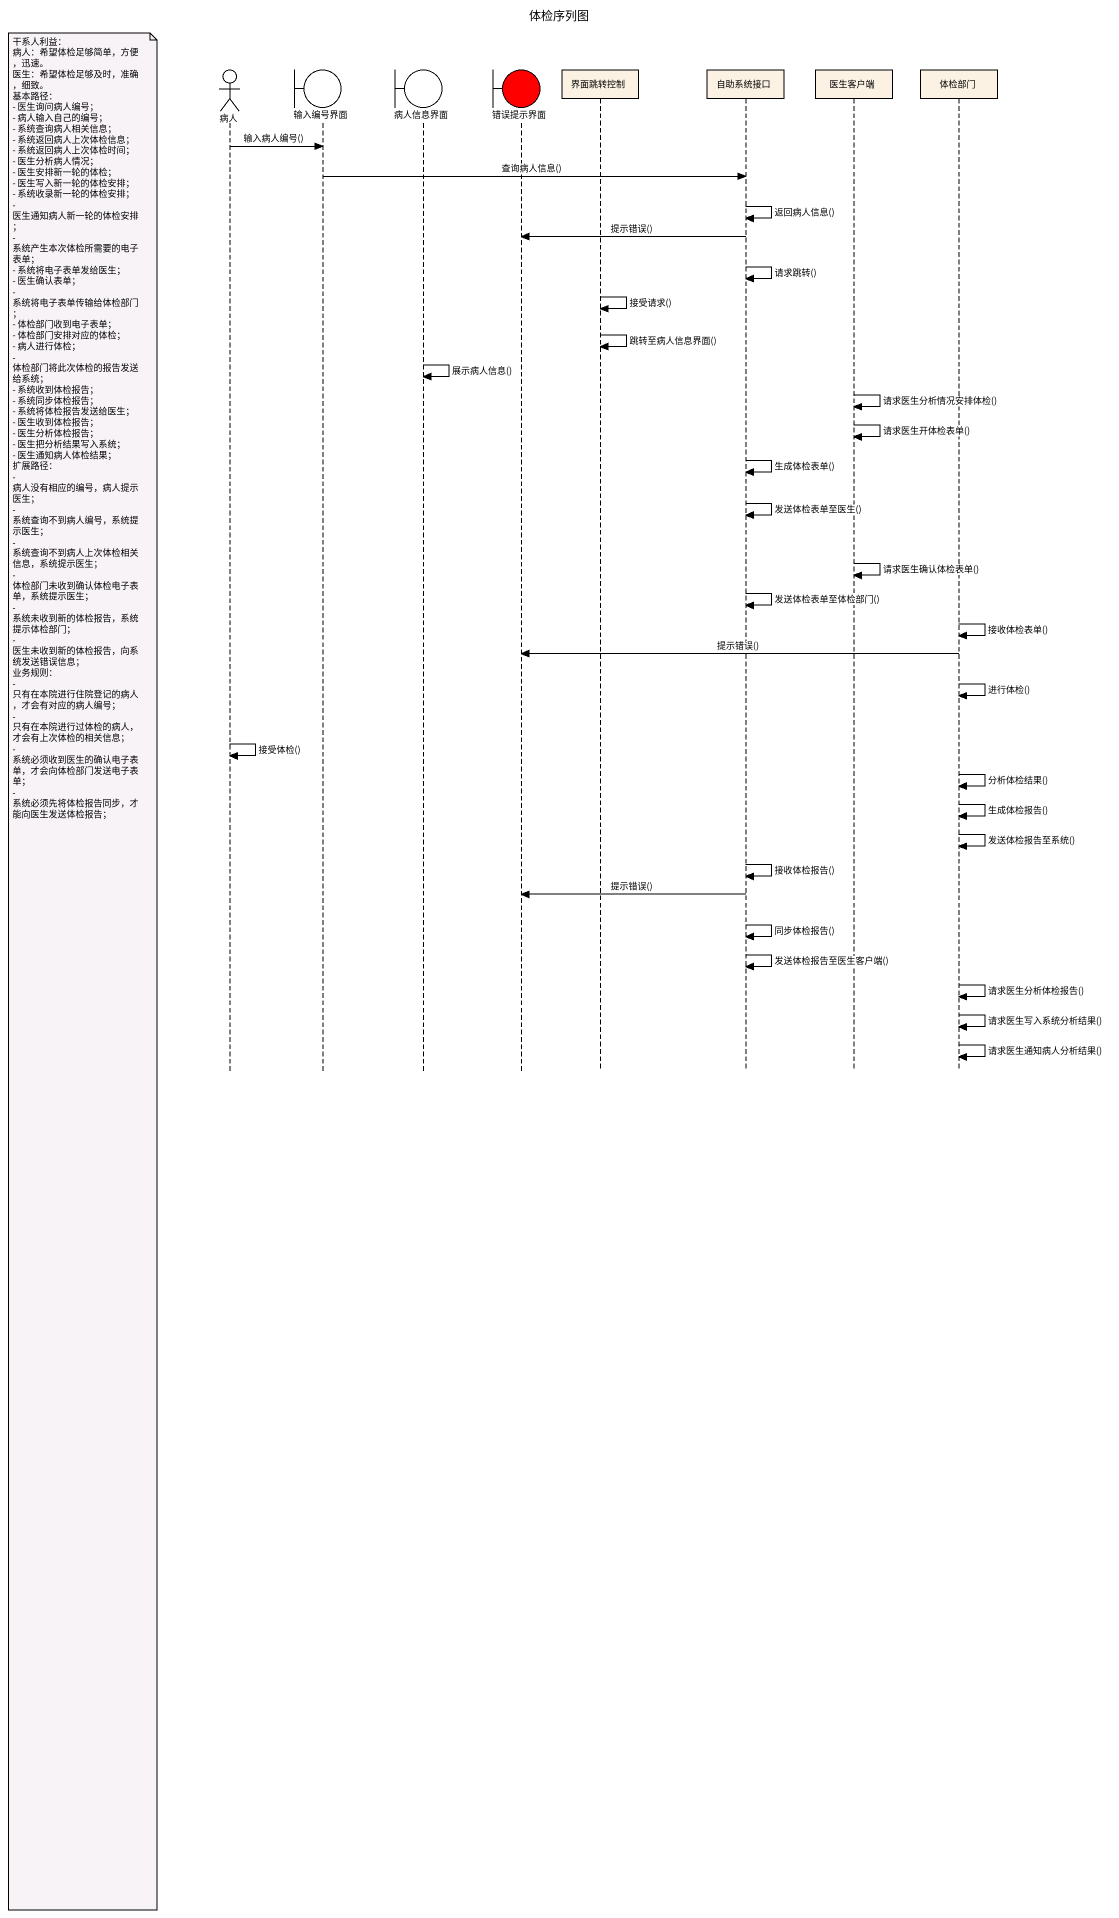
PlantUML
@startuml
title 体检序列图
hide footbox
actor 病人
boundary 输入编号界面
boundary 病人信息界面
boundary 错误提示界面 #FF0000
participant 界面跳转控制
participant 自助系统接口
participant 医生客户端
participant 体检部门

病人 -> 输入编号界面 : 输入病人编号()
输入编号界面 -> 自助系统接口 : 查询病人信息()
自助系统接口 -> 自助系统接口 : 返回病人信息()
自助系统接口 -> 错误提示界面 : 提示错误()
自助系统接口 -> 自助系统接口 : 请求跳转()
界面跳转控制 -> 界面跳转控制 : 接受请求()
界面跳转控制 -> 界面跳转控制 : 跳转至病人信息界面()
病人信息界面 -> 病人信息界面 : 展示病人信息()
医生客户端 -> 医生客户端 : 请求医生分析情况安排体检()
医生客户端 -> 医生客户端 : 请求医生开体检表单()
自助系统接口 -> 自助系统接口 : 生成体检表单()
自助系统接口 -> 自助系统接口 : 发送体检表单至医生()
医生客户端 -> 医生客户端 : 请求医生确认体检表单()
自助系统接口 -> 自助系统接口 : 发送体检表单至体检部门()
体检部门 -> 体检部门 : 接收体检表单()
体检部门 -> 错误提示界面 : 提示错误()
体检部门 -> 体检部门 : 进行体检()
病人 -> 病人 : 接受体检()
体检部门 -> 体检部门 : 分析体检结果()
体检部门 -> 体检部门 : 生成体检报告()
体检部门 -> 体检部门 : 发送体检报告至系统()
自助系统接口 -> 自助系统接口 : 接收体检报告()
自助系统接口 -> 错误提示界面 : 提示错误()
自助系统接口 -> 自助系统接口 : 同步体检报告()
自助系统接口 -> 自助系统接口 : 发送体检报告至医生客户端()
note left of 病人
  干系人利益：
  病人：希望体检足够简单，方便，迅速。
  医生：希望体检足够及时，准确，细致。
  基本路径：
  - 医生询问病人编号；
  - 病人输入自己的编号；
  - 系统查询病人相关信息；
  - 系统返回病人上次体检信息；
  - 系统返回病人上次体检时间；
  - 医生分析病人情况；
  - 医生安排新一轮的体检；
  - 医生写入新一轮的体检安排；
  - 系统收录新一轮的体检安排；
  - 医生通知病人新一轮的体检安排；
  - 系统产生本次体检所需要的电子表单；
  - 系统将电子表单发给医生；
  - 医生确认表单；
  - 系统将电子表单传输给体检部门；
  - 体检部门收到电子表单；
  - 体检部门安排对应的体检；
  - 病人进行体检；
  - 体检部门将此次体检的报告发送给系统；
  - 系统收到体检报告；
  - 系统同步体检报告；
  - 系统将体检报告发送给医生；
  - 医生收到体检报告；
  - 医生分析体检报告；
  - 医生把分析结果写入系统；
  - 医生通知病人体检结果；
  扩展路径：
  - 病人没有相应的编号，病人提示医生；
  - 系统查询不到病人编号，系统提示医生；
  - 系统查询不到病人上次体检相关信息，系统提示医生；
  - 体检部门未收到确认体检电子表单，系统提示医生；
  - 系统未收到新的体检报告，系统提示体检部门；
  - 医生未收到新的体检报告，向系统发送错误信息；
  业务规则：
  - 只有在本院进行住院登记的病人，才会有对应的病人编号；
  - 只有在本院进行过体检的病人，才会有上次体检的相关信息；
  - 系统必须收到医生的确认电子表单，才会向体检部门发送电子表单；
  - 系统必须先将体检报告同步，才能向医生发送体检报告；
end note
体检部门 -> 体检部门 : 请求医生分析体检报告()
体检部门 -> 体检部门 : 请求医生写入系统分析结果()
体检部门 -> 体检部门 : 请求医生通知病人分析结果()
@enduml
